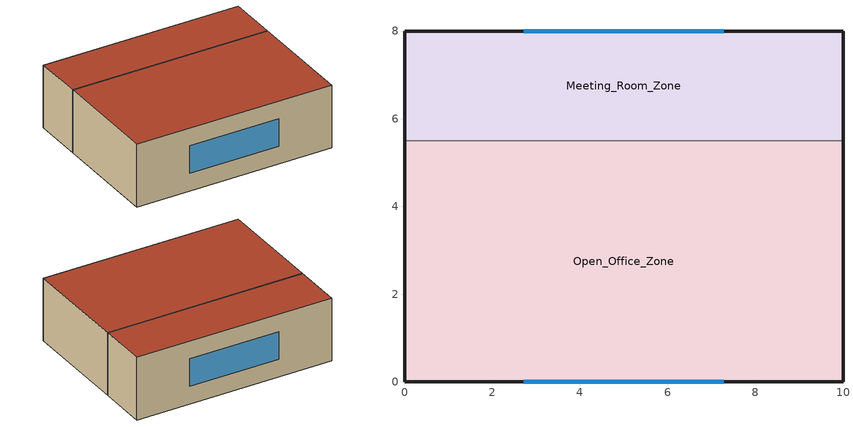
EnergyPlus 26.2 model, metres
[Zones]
Open_Office_Zone
 floor ground (Floor_Construction): 0,0 0,5.5 10,5.5 10,0 z0
 wall outside (Exterior_Wall_Construction): 0,5.5 0,0 10,0 10,5.5 z0:3.2
 wall to Meeting_Room_Zone (Interior_Partition_Construction): 10,5.5 0,5.5 z0:3.2
 window (Window_Construction): 2.71,0 7.29,0 z0.9:2.3
 roof outside (Roof_Construction): 0,5.5 0,0 10,0 10,5.5 z3.2
Meeting_Room_Zone
 floor ground (Floor_Construction): 0,5.5 0,8 10,8 10,5.5 z0
 wall outside (Exterior_Wall_Construction): 10,5.5 10,8 0,8 0,5.5 z0:3.2
 window (Window_Construction): 7.29,8 2.71,8 z0.9:2.3
 roof outside (Roof_Construction): 0,8 0,5.5 10,5.5 10,8 z3.2
[Building]
Building_commercial: North Axis {deg}=0; Terrain=Suburbs; Loads Convergence Tolerance Value {W}=0.04; Temperature Convergence Tolerance Value {deltaC}=0.4; Solar Distribution=FullExterior; Maximum Number of Warmup Days=25; Minimum Number of Warmup Days=6
[Material]
Name | Roughness | Thickness {m} | Conductivity {W/m-K} | Density {kg/m3} | Specific Heat {J/kg-K} | Thermal Absorptance | Solar Absorptance | Visible Absorptance
MediumBrick_200mm | Rough | 0.2 | 0.89 | 1920 | 790
Wall_Insulation; Roof_Insulation | VerySmooth | 0.05 | 0.038 | 30 | 1200
Plaster_15mm | Smooth | 0.015 | 0.72 | 1600 | 840
Roof_Concrete_100mm | Rough | 0.1 | 1.13 | 2000 | 1000
Roof_Outer_Finish | Rough | 0.01 | 0.8 | 1800 | 900 | 0.9 | 0.5 | 0.9
Floor_Concrete_150mm | Rough | 0.15 | 1.311 | 2240 | 837
Partition_Gypsum_12mm | Smooth | 0.012 | 0.16 | 800 | 1090
[WindowMaterial:Glazing]
Clear_6mm_Glass: Optical Data Type=SpectralAverage; Thickness {m}=0.006; Solar Transmittance at Normal Incidence=0.78; Front Side Solar Reflectance at Normal Incidence=0.07; Back Side Solar Reflectance at Normal Incidence=0.07; Visible Transmittance at Normal Incidence=0.88; Front Side Visible Reflectance at Normal Incidence=0.08; Back Side Visible Reflectance at Normal Incidence=0.08; Infrared Transmittance at Normal Incidence=0; Front Side Infrared Hemispherical Emissivity=0.84; Back Side Infrared Hemispherical Emissivity=0.84; Conductivity {W/m-K}=0.9
[Construction]
Exterior_Wall_Construction: Plaster_15mm, MediumBrick_200mm, Wall_Insulation, Plaster_15mm
Roof_Construction: Roof_Outer_Finish, Roof_Insulation, Roof_Concrete_100mm, Plaster_15mm
Floor_Construction: Floor_Concrete_150mm
Interior_Partition_Construction: Partition_Gypsum_12mm, Plaster_15mm, Partition_Gypsum_12mm
Window_Construction: Clear_6mm_Glass
[Zone]
Open_Office_Zone: 0, 0, 0, 0, 1, 1, 3.2, 176
Meeting_Room_Zone: 0, 0, 0, 0, 1, 1, 3.2, 80
[Shading:Overhang]
Office_South_Overhang: Office_South_Window, 0.1, 90, 0.2, 0.2, 0.3
Meeting_North_Overhang: Meeting_North_Window, 0.1, 90, 0.2, 0.2, 0.3
[People]
Office_Occupants: Open_Office_Zone, Office_Occupancy_Schedule, People, 6, , , 0.3, , Office_Activity_Sched
Meeting_Occupants: Meeting_Room_Zone, Office_Occupancy_Schedule, People, 4, , , 0.3, , Office_Activity_Sched
[Lights]
Office_Lights: Open_Office_Zone, Office_Lighting_Schedule, LightingLevel, 467.5, , , 0.2, 0.2, 0.6
Meeting_Lights: Meeting_Room_Zone, Office_Lighting_Schedule, LightingLevel, 212.5, , , 0.2, 0.2, 0.6
[ElectricEquipment]
Office_Equipment: Open_Office_Zone, Office_Equipment_Schedule, EquipmentLevel, 440, , , 0.3, 0, 0.5
Meeting_Equipment: Meeting_Room_Zone, Office_Equipment_Schedule, EquipmentLevel, 200, , , 0.3, 0, 0.5
[ZoneVentilation:DesignFlowRate]
Office_Ventilation: Open_Office_Zone, Always_On, AirChanges/Hour, , , , 5, Natural, 0, 1, 1, 0, 0, 0, 20, , , , 1
Meeting_Ventilation: Meeting_Room_Zone, Always_On, AirChanges/Hour, , , , 5, Natural, 0, 1, 1, 0, 0, 0, 20, , , , 1
[ZoneInfiltration:DesignFlowRate]
Office_Infiltration: Open_Office_Zone, Always_On, AirChanges/Hour, , , , 0.5
Meeting_Infiltration: Meeting_Room_Zone, Always_On, AirChanges/Hour, , , , 0.5
[Schedule:Constant]
Always_On: Fraction, 1
Office_Activity_Sched: AnyNumber, 130
[Schedule:Compact]
Office_Occupancy_Schedule: Fraction, Through: 12/31, For: Weekdays, Until: 09:00, 0, Until: 18:00, 1, Until: 24:00, 0, For: Weekends Holidays AllOtherDays, Until: 24:00, 0
Office_Lighting_Schedule: Fraction, Through: 12/31, For: Weekdays, Until: 08:00, 0.05, Until: 19:00, 1, Until: 24:00, 0.05, For: Weekends Holidays AllOtherDays, Until: 24:00, 0.05
Office_Equipment_Schedule: Fraction, Through: 12/31, For: Weekdays, Until: 08:00, 0.2, Until: 19:00, 1, Until: 24:00, 0.2, For: Weekends Holidays AllOtherDays, Until: 24:00, 0.2
